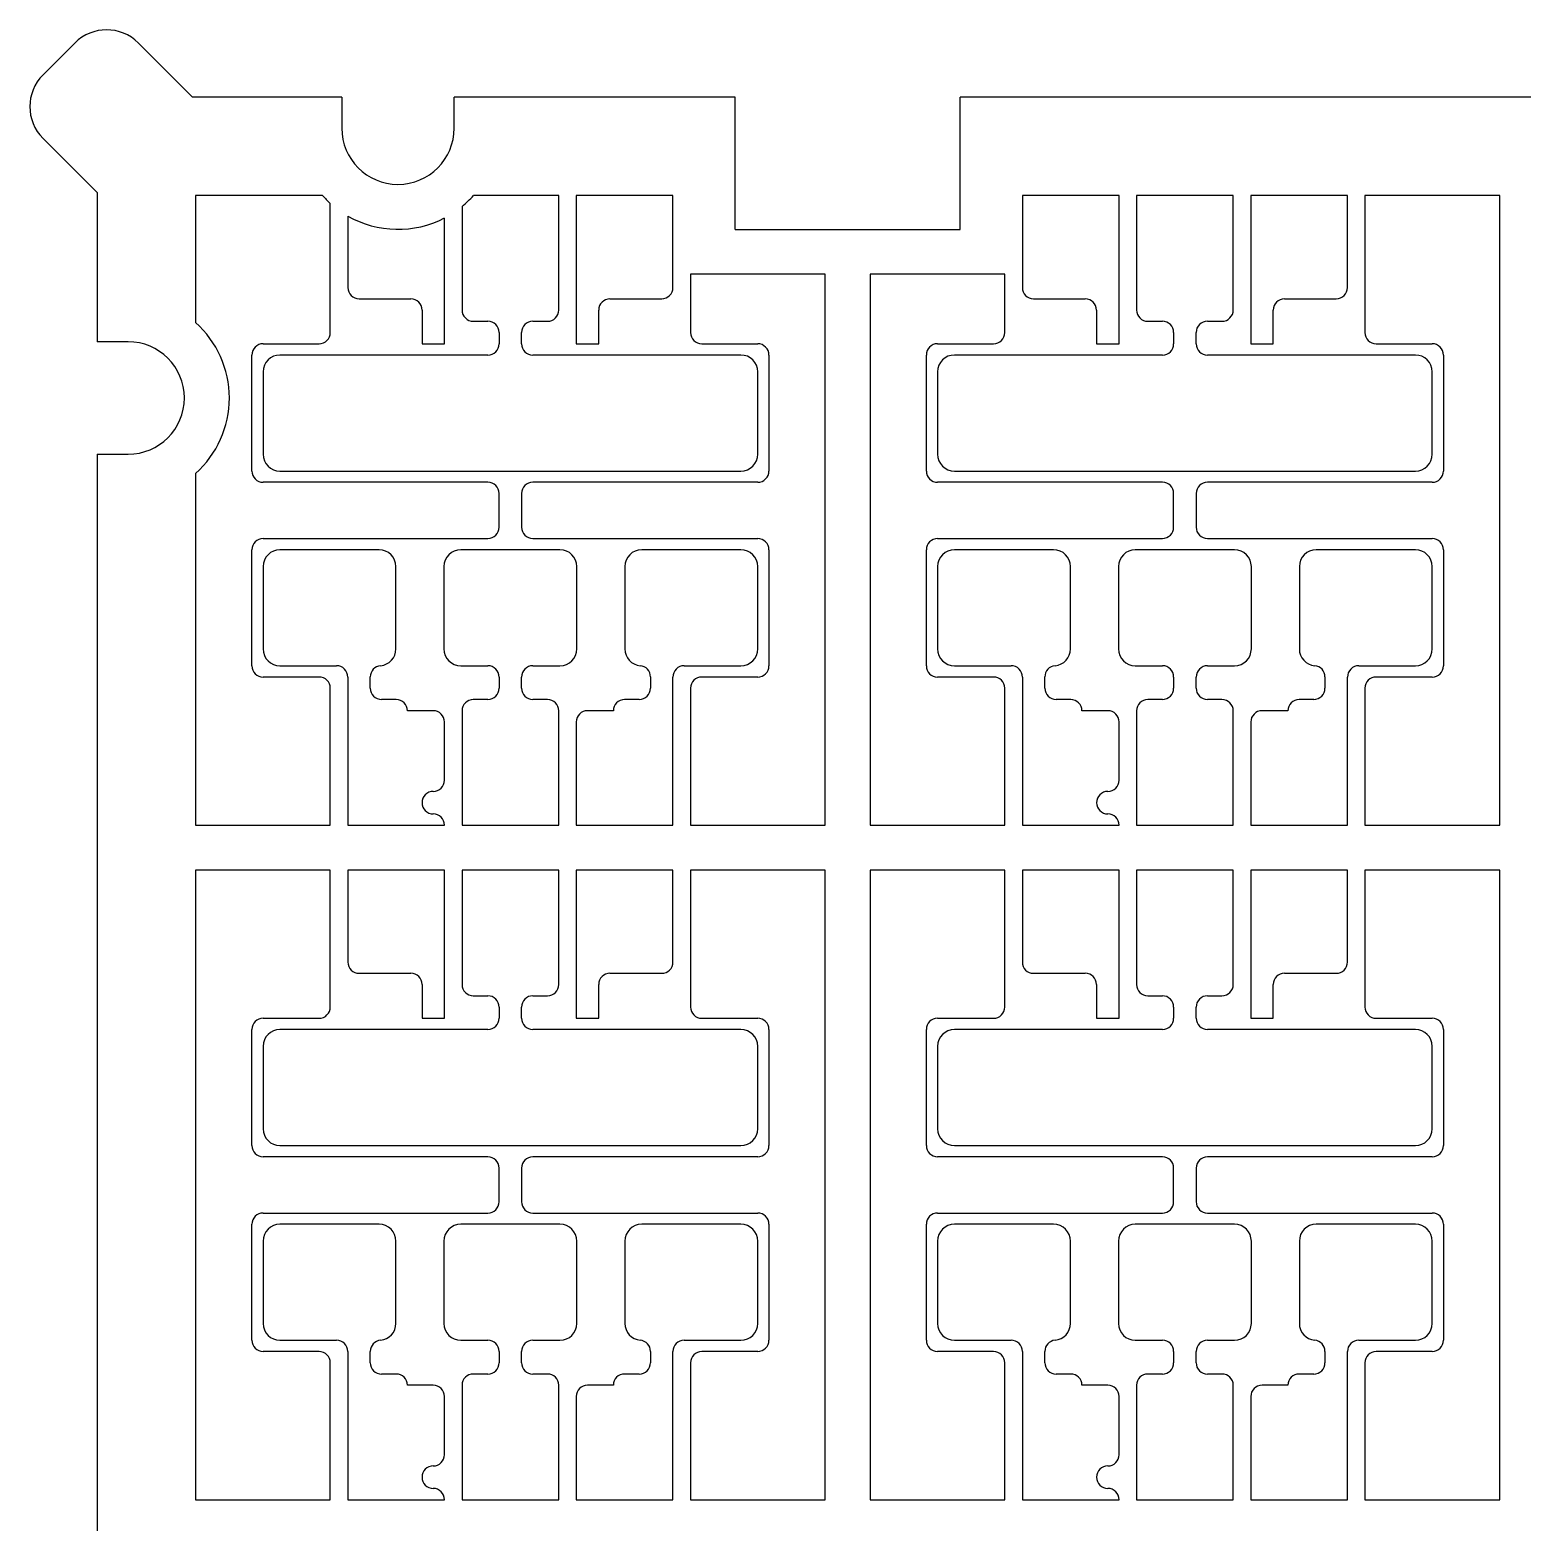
# Model space of a CAD drawing. Header units: millimetres. Extents: x -81 to 81, y -86 to 86.
# Drawn here: x -81.4 to -15, y 15 to 81.4 of the extents above; entities that cross this region are included whole.
import ezdxf

# ---------------------------------------------------------------- set-up
doc = ezdxf.new("R2010")
doc.units = ezdxf.units.MM

msp = doc.modelspace()

# ---------------------------------------------------------------- linework, layer by layer
at = {"color": 7, "linetype": 'Continuous', "lineweight": 25}
for p, q in [((-79.373, 80.787), (-80.787, 79.373)), ((-74.132, 78.375), (-76.544, 80.787)), ((-67.5, 78.375), (-74.132, 78.375)), ((-67.5, 78.375), (-67.5, 77)), ((-62.5, 77), (-62.5, 78.375)), ((-50, 78.375), (-62.5, 78.375)), ((-50, 72.5), (-50, 78.375)), ((-40, 72.5), (-40, 78.375)), ((51, 78.375), (-40, 78.375)), ((-80.787, 76.544), (-78.375, 74.132)), ((-78.375, 74.132), (-78.375, 67.5)), ((-74, 74), (-74, 68.354)), ((-68.354, 74), (-74, 74)), ((-57.85, 74), (-61.646, 74)), ((-57.85, 68.911), (-57.85, 74)), ((-52.77, 74), (-57.07, 74)), ((-57.07, 74), (-57.07, 67.411)), ((-52.77, 69.911), (-52.77, 74)), ((-32.93, 74), (-37.23, 74)), ((-37.23, 74), (-37.23, 69.911)), ((-32.93, 67.411), (-32.93, 74)), ((-27.85, 74), (-32.15, 74)), ((-32.15, 74), (-32.15, 68.911)), ((-27.85, 68.911), (-27.85, 74)), ((-22.77, 74), (-27.07, 74)), ((-27.07, 74), (-27.07, 67.411)), ((-22.77, 69.911), (-22.77, 74)), ((-16, 74), (-21.99, 74)), ((-21.99, 74), (-21.99, 67.911)), ((-16, 46), (-16, 74)), ((-68.01, 67.911), (-68.01, 73.655)), ((-67.23, 73.091), (-67.23, 69.911)), ((-62.15, 73.518), (-62.15, 68.911)), ((-62.93, 67.411), (-62.93, 73.004)), ((-50, 72.5), (-40, 72.5)), ((-46, 70.5), (-51.99, 70.5)), ((-51.99, 70.5), (-51.99, 67.911)), ((-46, 46), (-46, 70.5)), ((-38.01, 70.5), (-44, 70.5)), ((-44, 70.5), (-44, 46)), ((-38.01, 67.911), (-38.01, 70.5)), ((-66.73, 69.411), (-64.43, 69.411)), ((-55.57, 69.411), (-53.27, 69.411)), ((-36.73, 69.411), (-34.43, 69.411)), ((-25.57, 69.411), (-23.27, 69.411)), ((-63.93, 68.911), (-63.93, 67.411)), ((-61.65, 68.411), (-61, 68.411)), ((-59, 68.411), (-58.35, 68.411)), ((-56.07, 67.411), (-56.07, 68.911)), ((-33.93, 68.911), (-33.93, 67.411)), ((-31.65, 68.411), (-31, 68.411)), ((-29, 68.411), (-28.35, 68.411)), ((-26.07, 67.411), (-26.07, 68.911)), ((-60.5, 67.911), (-60.5, 67.411)), ((-59.5, 67.411), (-59.5, 67.911)), ((-30.5, 67.911), (-30.5, 67.411)), ((-29.5, 67.411), (-29.5, 67.911)), ((-77, 67.5), (-78.375, 67.5)), ((-71, 67.411), (-68.51, 67.411)), ((-63.93, 67.411), (-62.93, 67.411)), ((-57.07, 67.411), (-56.07, 67.411)), ((-51.49, 67.411), (-49, 67.411)), ((-41, 67.411), (-38.51, 67.411)), ((-33.93, 67.411), (-32.93, 67.411)), ((-27.07, 67.411), (-26.07, 67.411)), ((-21.49, 67.411), (-19, 67.411)), ((-71.5, 61.75), (-71.5, 66.911)), ((-61, 66.911), (-70.25, 66.911)), ((-49.75, 66.911), (-59, 66.911)), ((-48.5, 66.911), (-48.5, 61.75)), ((-41.5, 61.75), (-41.5, 66.911)), ((-31, 66.911), (-40.25, 66.911)), ((-19.75, 66.911), (-29, 66.911)), ((-18.5, 66.911), (-18.5, 61.75)), ((-71, 66.161), (-71, 62.5)), ((-49, 62.5), (-49, 66.161)), ((-41, 66.161), (-41, 62.5)), ((-19, 62.5), (-19, 66.161)), ((-78.375, 62.5), (-78.375, -40)), ((-78.375, 62.5), (-77, 62.5)), ((-70.25, 61.75), (-49.75, 61.75)), ((-40.25, 61.75), (-19.75, 61.75)), ((-74, 61.646), (-74, 46)), ((-61, 61.25), (-71, 61.25)), ((-49, 61.25), (-59, 61.25)), ((-31, 61.25), (-41, 61.25)), ((-19, 61.25), (-29, 61.25)), ((-60.5, 59.25), (-60.5, 60.75)), ((-59.5, 60.75), (-59.5, 59.25)), ((-30.5, 59.25), (-30.5, 60.75)), ((-29.5, 60.75), (-29.5, 59.25)), ((-71, 58.75), (-61, 58.75)), ((-59, 58.75), (-49, 58.75)), ((-41, 58.75), (-31, 58.75)), ((-29, 58.75), (-19, 58.75)), ((-71.5, 53.089), (-71.5, 58.25)), ((-65.84, 58.25), (-70.25, 58.25)), ((-57.795, 58.25), (-62.205, 58.25)), ((-49.75, 58.25), (-54.16, 58.25)), ((-48.5, 58.25), (-48.5, 53.089)), ((-41.5, 53.089), (-41.5, 58.25)), ((-35.84, 58.25), (-40.25, 58.25)), ((-27.795, 58.25), (-32.205, 58.25)), ((-19.75, 58.25), (-24.16, 58.25)), ((-18.5, 58.25), (-18.5, 53.089)), ((-71, 57.5), (-71, 53.839)), ((-65.09, 53.839), (-65.09, 57.5)), ((-62.955, 57.5), (-62.955, 53.839)), ((-57.045, 53.839), (-57.045, 57.5)), ((-54.91, 57.5), (-54.91, 53.839)), ((-49, 53.839), (-49, 57.5)), ((-41, 57.5), (-41, 53.839)), ((-35.09, 53.839), (-35.09, 57.5)), ((-32.955, 57.5), (-32.955, 53.839)), ((-27.045, 53.839), (-27.045, 57.5)), ((-24.91, 57.5), (-24.91, 53.839)), ((-19, 53.839), (-19, 57.5)), ((-68.51, 52.589), (-71, 52.589)), ((-70.25, 53.089), (-67.73, 53.089)), ((-67.23, 52.589), (-67.23, 46)), ((-66.23, 52.089), (-66.23, 52.594)), ((-62.205, 53.089), (-61, 53.089)), ((-60.5, 52.589), (-60.5, 52.089)), ((-59.5, 52.089), (-59.5, 52.589)), ((-59, 53.089), (-57.795, 53.089)), ((-53.77, 52.594), (-53.77, 52.089)), ((-52.77, 46), (-52.77, 52.589)), ((-52.27, 53.089), (-49.75, 53.089)), ((-49, 52.589), (-51.49, 52.589)), ((-38.51, 52.589), (-41, 52.589)), ((-40.25, 53.089), (-37.73, 53.089)), ((-37.23, 52.589), (-37.23, 46)), ((-36.23, 52.089), (-36.23, 52.594)), ((-32.205, 53.089), (-31, 53.089)), ((-30.5, 52.589), (-30.5, 52.089)), ((-29.5, 52.089), (-29.5, 52.589)), ((-29, 53.089), (-27.795, 53.089)), ((-23.77, 52.594), (-23.77, 52.089)), ((-22.77, 46), (-22.77, 52.589)), ((-22.27, 53.089), (-19.75, 53.089)), ((-19, 52.589), (-21.49, 52.589)), ((-68.01, 46), (-68.01, 52.089)), ((-51.99, 52.089), (-51.99, 46)), ((-38.01, 46), (-38.01, 52.089)), ((-21.99, 52.089), (-21.99, 46)), ((-65.08, 51.589), (-65.73, 51.589)), ((-61, 51.589), (-61.65, 51.589)), ((-58.35, 51.589), (-59, 51.589)), ((-54.27, 51.589), (-54.92, 51.589)), ((-35.08, 51.589), (-35.73, 51.589)), ((-31, 51.589), (-31.65, 51.589)), ((-28.35, 51.589), (-29, 51.589)), ((-24.27, 51.589), (-24.92, 51.589)), ((-63.43, 51.089), (-64.58, 51.089)), ((-62.93, 48), (-62.93, 50.589)), ((-62.15, 51.089), (-62.15, 46)), ((-57.85, 46), (-57.85, 51.089)), ((-57.07, 50.589), (-57.07, 46)), ((-55.42, 51.089), (-56.57, 51.089)), ((-33.43, 51.089), (-34.58, 51.089)), ((-32.93, 48), (-32.93, 50.589)), ((-32.15, 51.089), (-32.15, 46)), ((-27.85, 46), (-27.85, 51.089)), ((-27.07, 50.589), (-27.07, 46)), ((-25.42, 51.089), (-26.57, 51.089)), ((-74, 46), (-68.01, 46)), ((-67.23, 46), (-62.93, 46)), ((-62.15, 46), (-57.85, 46)), ((-57.07, 46), (-52.77, 46)), ((-51.99, 46), (-46, 46)), ((-44, 46), (-38.01, 46)), ((-37.23, 46), (-32.93, 46)), ((-32.15, 46), (-27.85, 46)), ((-27.07, 46), (-22.77, 46)), ((-21.99, 46), (-16, 46)), ((-74, 44), (-74, 16)), ((-68.01, 44), (-74, 44)), ((-68.01, 37.911), (-68.01, 44)), ((-62.93, 44), (-67.23, 44)), ((-67.23, 44), (-67.23, 39.911)), ((-62.93, 37.411), (-62.93, 44)), ((-57.85, 44), (-62.15, 44)), ((-62.15, 44), (-62.15, 38.911)), ((-57.85, 38.911), (-57.85, 44)), ((-52.77, 44), (-57.07, 44)), ((-57.07, 44), (-57.07, 37.411)), ((-52.77, 39.911), (-52.77, 44)), ((-46, 44), (-51.99, 44)), ((-51.99, 44), (-51.99, 37.911)), ((-46, 16), (-46, 44)), ((-38.01, 44), (-44, 44)), ((-44, 44), (-44, 16)), ((-38.01, 37.911), (-38.01, 44)), ((-32.93, 44), (-37.23, 44)), ((-37.23, 44), (-37.23, 39.911)), ((-32.93, 37.411), (-32.93, 44)), ((-27.85, 44), (-32.15, 44)), ((-32.15, 44), (-32.15, 38.911)), ((-27.85, 38.911), (-27.85, 44)), ((-22.77, 44), (-27.07, 44)), ((-27.07, 44), (-27.07, 37.411)), ((-22.77, 39.911), (-22.77, 44)), ((-16, 44), (-21.99, 44)), ((-21.99, 44), (-21.99, 37.911)), ((-16, 16), (-16, 44)), ((-66.73, 39.411), (-64.43, 39.411)), ((-55.57, 39.411), (-53.27, 39.411)), ((-36.73, 39.411), (-34.43, 39.411)), ((-25.57, 39.411), (-23.27, 39.411)), ((-63.93, 38.911), (-63.93, 37.411)), ((-56.07, 37.411), (-56.07, 38.911)), ((-33.93, 38.911), (-33.93, 37.411)), ((-26.07, 37.411), (-26.07, 38.911)), ((-61.65, 38.411), (-61, 38.411)), ((-60.5, 37.911), (-60.5, 37.411)), ((-59.5, 37.411), (-59.5, 37.911)), ((-59, 38.411), (-58.35, 38.411)), ((-31.65, 38.411), (-31, 38.411)), ((-30.5, 37.911), (-30.5, 37.411)), ((-29.5, 37.411), (-29.5, 37.911)), ((-29, 38.411), (-28.35, 38.411)), ((-71, 37.411), (-68.51, 37.411)), ((-63.93, 37.411), (-62.93, 37.411)), ((-57.07, 37.411), (-56.07, 37.411)), ((-51.49, 37.411), (-49, 37.411)), ((-41, 37.411), (-38.51, 37.411)), ((-33.93, 37.411), (-32.93, 37.411)), ((-27.07, 37.411), (-26.07, 37.411)), ((-21.49, 37.411), (-19, 37.411)), ((-71.5, 31.75), (-71.5, 36.911)), ((-61, 36.911), (-70.25, 36.911)), ((-49.75, 36.911), (-59, 36.911)), ((-48.5, 36.911), (-48.5, 31.75)), ((-41.5, 31.75), (-41.5, 36.911)), ((-31, 36.911), (-40.25, 36.911)), ((-19.75, 36.911), (-29, 36.911)), ((-18.5, 36.911), (-18.5, 31.75)), ((-71, 36.161), (-71, 32.5)), ((-49, 32.5), (-49, 36.161)), ((-41, 36.161), (-41, 32.5)), ((-19, 32.5), (-19, 36.161)), ((-61, 31.25), (-71, 31.25)), ((-70.25, 31.75), (-49.75, 31.75)), ((-49, 31.25), (-59, 31.25)), ((-31, 31.25), (-41, 31.25)), ((-40.25, 31.75), (-19.75, 31.75)), ((-19, 31.25), (-29, 31.25)), ((-60.5, 29.25), (-60.5, 30.75)), ((-59.5, 30.75), (-59.5, 29.25)), ((-30.5, 29.25), (-30.5, 30.75)), ((-29.5, 30.75), (-29.5, 29.25)), ((-71, 28.75), (-61, 28.75)), ((-59, 28.75), (-49, 28.75)), ((-41, 28.75), (-31, 28.75)), ((-29, 28.75), (-19, 28.75)), ((-71.5, 23.089), (-71.5, 28.25)), ((-65.84, 28.25), (-70.25, 28.25)), ((-57.795, 28.25), (-62.205, 28.25)), ((-49.75, 28.25), (-54.16, 28.25)), ((-48.5, 28.25), (-48.5, 23.089)), ((-41.5, 23.089), (-41.5, 28.25)), ((-35.84, 28.25), (-40.25, 28.25)), ((-27.795, 28.25), (-32.205, 28.25)), ((-19.75, 28.25), (-24.16, 28.25)), ((-18.5, 28.25), (-18.5, 23.089)), ((-71, 27.5), (-71, 23.839)), ((-65.09, 23.839), (-65.09, 27.5)), ((-62.955, 27.5), (-62.955, 23.839)), ((-57.045, 23.839), (-57.045, 27.5)), ((-54.91, 27.5), (-54.91, 23.839)), ((-49, 23.839), (-49, 27.5)), ((-41, 27.5), (-41, 23.839)), ((-35.09, 23.839), (-35.09, 27.5)), ((-32.955, 27.5), (-32.955, 23.839)), ((-27.045, 23.839), (-27.045, 27.5)), ((-24.91, 27.5), (-24.91, 23.839)), ((-19, 23.839), (-19, 27.5)), ((-68.51, 22.589), (-71, 22.589)), ((-70.25, 23.089), (-67.73, 23.089)), ((-67.23, 22.589), (-67.23, 16)), ((-66.23, 22.089), (-66.23, 22.594)), ((-62.205, 23.089), (-61, 23.089)), ((-60.5, 22.589), (-60.5, 22.089)), ((-59.5, 22.089), (-59.5, 22.589)), ((-59, 23.089), (-57.795, 23.089)), ((-53.77, 22.594), (-53.77, 22.089)), ((-52.77, 16), (-52.77, 22.589)), ((-52.27, 23.089), (-49.75, 23.089)), ((-49, 22.589), (-51.49, 22.589)), ((-38.51, 22.589), (-41, 22.589)), ((-40.25, 23.089), (-37.73, 23.089)), ((-37.23, 22.589), (-37.23, 16)), ((-36.23, 22.089), (-36.23, 22.594)), ((-32.205, 23.089), (-31, 23.089)), ((-30.5, 22.589), (-30.5, 22.089)), ((-29.5, 22.089), (-29.5, 22.589)), ((-29, 23.089), (-27.795, 23.089)), ((-23.77, 22.594), (-23.77, 22.089)), ((-22.77, 16), (-22.77, 22.589)), ((-22.27, 23.089), (-19.75, 23.089)), ((-19, 22.589), (-21.49, 22.589)), ((-68.01, 16), (-68.01, 22.089)), ((-51.99, 22.089), (-51.99, 16)), ((-38.01, 16), (-38.01, 22.089)), ((-21.99, 22.089), (-21.99, 16)), ((-65.08, 21.589), (-65.73, 21.589)), ((-61, 21.589), (-61.65, 21.589)), ((-58.35, 21.589), (-59, 21.589)), ((-54.27, 21.589), (-54.92, 21.589)), ((-35.08, 21.589), (-35.73, 21.589)), ((-31, 21.589), (-31.65, 21.589)), ((-28.35, 21.589), (-29, 21.589)), ((-24.27, 21.589), (-24.92, 21.589)), ((-63.43, 21.089), (-64.58, 21.089)), ((-62.93, 18), (-62.93, 20.589)), ((-62.15, 21.089), (-62.15, 16)), ((-57.85, 16), (-57.85, 21.089)), ((-57.07, 20.589), (-57.07, 16)), ((-55.42, 21.089), (-56.57, 21.089)), ((-33.43, 21.089), (-34.58, 21.089)), ((-32.93, 18), (-32.93, 20.589)), ((-32.15, 21.089), (-32.15, 16)), ((-27.85, 16), (-27.85, 21.089)), ((-27.07, 20.589), (-27.07, 16)), ((-25.42, 21.089), (-26.57, 21.089)), ((-74, 16), (-68.01, 16)), ((-67.23, 16), (-62.93, 16)), ((-62.15, 16), (-57.85, 16)), ((-57.07, 16), (-52.77, 16)), ((-51.99, 16), (-46, 16)), ((-44, 16), (-38.01, 16)), ((-37.23, 16), (-32.93, 16)), ((-32.15, 16), (-27.85, 16)), ((-27.07, 16), (-22.77, 16)), ((-21.99, 16), (-16, 16))]:
    msp.add_line(p, q, dxfattribs=at)
for centre, radius, start, end in [((-77.959, 79.373), 2, 45, 135), ((-79.373, 77.959), 2, 135, 225), ((-65, 77), 2.5, 180, 0), ((-65, 77), 4.5, 221.81031, 228.01863), ((-65, 77), 4.5, 309.29648, 318.18969), ((-65, 77), 4.5, 240.2936, 297.38713), ((-66.73, 69.911), 0.5, 180.00005, 270), ((-53.27, 69.911), 0.5, 270, 359.99995), ((-36.73, 69.911), 0.5, 180.00005, 270), ((-23.27, 69.911), 0.5, 270, 359.99995), ((-64.43, 68.911), 0.5, 0, 90), ((-55.57, 68.911), 0.5, 90, 180), ((-34.43, 68.911), 0.5, 0, 90), ((-25.57, 68.911), 0.5, 90, 180), ((-61.65, 68.911), 0.5, 180, 270), ((-61, 67.911), 0.5, 360, 90.00008), ((-59, 67.911), 0.5, 89.99992, 180), ((-58.35, 68.911), 0.5, 269.99996, 359.99993), ((-31.65, 68.911), 0.5, 180, 270), ((-31, 67.911), 0.5, 0, 90.00008), ((-29, 67.911), 0.5, 89.99992, 180), ((-28.35, 68.911), 0.5, 269.99996, 359.99993), ((-77, 65), 4.5, 311.81031, 48.18969), ((-68.51, 67.911), 0.5, 270, 0), ((-51.49, 67.911), 0.5, 180, 270), ((-38.51, 67.911), 0.5, 270, 0), ((-21.49, 67.911), 0.5, 180, 270), ((-77, 65), 2.5, 270, 90), ((-71, 66.911), 0.5, 90, 179.99972), ((-61, 67.411), 0.5, 270, 0), ((-59, 67.411), 0.5, 180, 270), ((-49, 66.911), 0.5, 0.00028, 90), ((-41, 66.911), 0.5, 90, 179.99972), ((-31, 67.411), 0.5, 270, 0), ((-29, 67.411), 0.5, 180, 270), ((-19, 66.911), 0.5, 0.00028, 90), ((-70.25, 66.161), 0.75, 90, 180), ((-49.75, 66.161), 0.75, 0, 90), ((-40.25, 66.161), 0.75, 90, 180), ((-19.75, 66.161), 0.75, 0, 90), ((-70.25, 62.5), 0.75, 180, 270), ((-49.75, 62.5), 0.75, 270, 0), ((-40.25, 62.5), 0.75, 180, 270), ((-19.75, 62.5), 0.75, 270, 0), ((-71, 61.75), 0.5, 179.99972, 270), ((-49, 61.75), 0.5, 270, 0.00028), ((-41, 61.75), 0.5, 179.99972, 270), ((-19, 61.75), 0.5, 270, 0.00028), ((-61, 60.75), 0.5, 0.00003, 90), ((-59, 60.75), 0.5, 90, 179.99997), ((-31, 60.75), 0.5, 0.00003, 90), ((-29, 60.75), 0.5, 90, 179.99997), ((-61, 59.25), 0.5, 270, 0.00003), ((-59, 59.25), 0.5, 179.99997, 270), ((-31, 59.25), 0.5, 270, 0.00003), ((-29, 59.25), 0.5, 179.99997, 270), ((-71, 58.25), 0.5, 90, 180.00037), ((-49, 58.25), 0.5, 359.99963, 90), ((-41, 58.25), 0.5, 90, 180.00037), ((-19, 58.25), 0.5, 359.99963, 90), ((-70.25, 57.5), 0.75, 90, 180), ((-65.84, 57.5), 0.75, 0, 90), ((-62.205, 57.5), 0.75, 90, 180), ((-57.795, 57.5), 0.75, 0, 90), ((-54.16, 57.5), 0.75, 90, 180), ((-49.75, 57.5), 0.75, 0, 90), ((-40.25, 57.5), 0.75, 90, 180), ((-35.84, 57.5), 0.75, 0, 90), ((-32.205, 57.5), 0.75, 90, 180), ((-27.795, 57.5), 0.75, 0, 90), ((-24.16, 57.5), 0.75, 90, 180), ((-19.75, 57.5), 0.75, 0, 90), ((-70.25, 53.839), 0.75, 180, 270), ((-65.84, 53.839), 0.75, 275.07028, 0), ((-62.205, 53.839), 0.75, 180, 270), ((-57.795, 53.839), 0.75, 270, 0), ((-54.16, 53.839), 0.75, 180, 264.92972), ((-49.75, 53.839), 0.75, 270, 0), ((-40.25, 53.839), 0.75, 180, 270), ((-35.84, 53.839), 0.75, 275.07028, 0), ((-32.205, 53.839), 0.75, 180, 270), ((-27.795, 53.839), 0.75, 270, 0), ((-24.16, 53.839), 0.75, 180, 264.92972), ((-19.75, 53.839), 0.75, 270, 0), ((-71, 53.089), 0.5, 180.00037, 270), ((-68.51, 52.089), 0.5, 0, 90), ((-67.73, 52.589), 0.5, 359.99997, 90), ((-65.73, 52.594), 0.5, 95.07028, 180), ((-61, 52.589), 0.5, 0, 90), ((-59, 52.589), 0.5, 90, 180), ((-54.27, 52.594), 0.5, 0, 84.92972), ((-52.27, 52.589), 0.5, 90, 180.00003), ((-51.49, 52.089), 0.5, 90, 180), ((-49, 53.089), 0.5, 270, 359.99963), ((-41, 53.089), 0.5, 180.00037, 270), ((-38.51, 52.089), 0.5, 360, 90), ((-37.73, 52.589), 0.5, 359.99997, 90), ((-35.73, 52.594), 0.5, 95.07028, 180), ((-31, 52.589), 0.5, 0, 90), ((-29, 52.589), 0.5, 90, 180), ((-24.27, 52.594), 0.5, 0, 84.92972), ((-22.27, 52.589), 0.5, 90, 180.00003), ((-21.49, 52.089), 0.5, 90, 180), ((-19, 53.089), 0.5, 270, 359.99963), ((-65.73, 52.089), 0.5, 180, 270.00008), ((-61, 52.089), 0.5, 269.99992, 0), ((-59, 52.089), 0.5, 180, 270.00008), ((-54.27, 52.089), 0.5, 269.99992, 0), ((-35.73, 52.089), 0.5, 180, 270.00008), ((-31, 52.089), 0.5, 269.99992, 0), ((-29, 52.089), 0.5, 180, 270.00008), ((-24.27, 52.089), 0.5, 269.99992, 0), ((-65.08, 51.089), 0.5, 360, 90), ((-61.65, 51.089), 0.5, 90, 180), ((-58.35, 51.089), 0.5, 0.00007, 90.00004), ((-54.92, 51.089), 0.5, 90, 180), ((-35.08, 51.089), 0.5, 360, 90), ((-31.65, 51.089), 0.5, 90, 180), ((-28.35, 51.089), 0.5, 0.00007, 90.00004), ((-24.92, 51.089), 0.5, 90, 180), ((-63.43, 50.589), 0.5, 0, 90), ((-56.57, 50.589), 0.5, 90, 180), ((-33.43, 50.589), 0.5, 360, 90), ((-26.57, 50.589), 0.5, 90, 180), ((-63.43, 48), 0.5, 270, 0), ((-33.43, 48), 0.5, 270, 0), ((-63.43, 47), 0.5, 90, 270), ((-33.43, 47), 0.5, 90, 270), ((-63.43, 46), 0.5, 0.00003, 90), ((-33.43, 46), 0.5, 0.00003, 90), ((-66.73, 39.911), 0.5, 180.00005, 270), ((-53.27, 39.911), 0.5, 270, 359.99995), ((-36.73, 39.911), 0.5, 180.00005, 270), ((-23.27, 39.911), 0.5, 270, 359.99995), ((-64.43, 38.911), 0.5, 0, 90), ((-55.57, 38.911), 0.5, 90, 180), ((-34.43, 38.911), 0.5, 0, 90), ((-25.57, 38.911), 0.5, 90, 180), ((-61.65, 38.911), 0.5, 180, 270), ((-58.35, 38.911), 0.5, 269.99996, 359.99993), ((-31.65, 38.911), 0.5, 180, 270), ((-28.35, 38.911), 0.5, 269.99996, 359.99993), ((-68.51, 37.911), 0.5, 270, 0), ((-61, 37.911), 0.5, 0, 90.00008), ((-59, 37.911), 0.5, 89.99992, 180), ((-51.49, 37.911), 0.5, 180, 270), ((-38.51, 37.911), 0.5, 270, 0), ((-31, 37.911), 0.5, 360, 90.00008), ((-29, 37.911), 0.5, 89.99992, 180), ((-21.49, 37.911), 0.5, 180, 270), ((-71, 36.911), 0.5, 90, 179.99972), ((-61, 37.411), 0.5, 270, 0), ((-59, 37.411), 0.5, 180, 270), ((-49, 36.911), 0.5, 0.00028, 90), ((-41, 36.911), 0.5, 90, 179.99972), ((-31, 37.411), 0.5, 270, 0), ((-29, 37.411), 0.5, 180, 270), ((-19, 36.911), 0.5, 0.00028, 90), ((-70.25, 36.161), 0.75, 90, 180), ((-49.75, 36.161), 0.75, 0, 90), ((-40.25, 36.161), 0.75, 90, 180), ((-19.75, 36.161), 0.75, 0, 90), ((-70.25, 32.5), 0.75, 180, 270), ((-49.75, 32.5), 0.75, 270, 0), ((-40.25, 32.5), 0.75, 180, 270), ((-19.75, 32.5), 0.75, 270, 0), ((-71, 31.75), 0.5, 179.99972, 270), ((-61, 30.75), 0.5, 0.00003, 90), ((-59, 30.75), 0.5, 90, 179.99997), ((-49, 31.75), 0.5, 270, 0.00028), ((-41, 31.75), 0.5, 179.99972, 270), ((-31, 30.75), 0.5, 0.00003, 90), ((-29, 30.75), 0.5, 90, 179.99997), ((-19, 31.75), 0.5, 270, 0.00028), ((-61, 29.25), 0.5, 270, 0.00003), ((-59, 29.25), 0.5, 179.99997, 270), ((-31, 29.25), 0.5, 270, 0.00003), ((-29, 29.25), 0.5, 179.99997, 270), ((-71, 28.25), 0.5, 90, 180.00037), ((-49, 28.25), 0.5, 359.99963, 90), ((-41, 28.25), 0.5, 90, 180.00037), ((-19, 28.25), 0.5, 359.99963, 90), ((-70.25, 27.5), 0.75, 90, 180), ((-65.84, 27.5), 0.75, 0, 90), ((-62.205, 27.5), 0.75, 90, 180), ((-57.795, 27.5), 0.75, 0, 90), ((-54.16, 27.5), 0.75, 90, 180), ((-49.75, 27.5), 0.75, 0, 90), ((-40.25, 27.5), 0.75, 90, 180), ((-35.84, 27.5), 0.75, 0, 90), ((-32.205, 27.5), 0.75, 90, 180), ((-27.795, 27.5), 0.75, 0, 90), ((-24.16, 27.5), 0.75, 90, 180), ((-19.75, 27.5), 0.75, 0, 90), ((-70.25, 23.839), 0.75, 180, 270), ((-65.84, 23.839), 0.75, 275.07028, 0), ((-62.205, 23.839), 0.75, 180, 270), ((-57.795, 23.839), 0.75, 270, 0), ((-54.16, 23.839), 0.75, 180, 264.92972), ((-49.75, 23.839), 0.75, 270, 0), ((-40.25, 23.839), 0.75, 180, 270), ((-35.84, 23.839), 0.75, 275.07028, 0), ((-32.205, 23.839), 0.75, 180, 270), ((-27.795, 23.839), 0.75, 270, 0), ((-24.16, 23.839), 0.75, 180, 264.92972), ((-19.75, 23.839), 0.75, 270, 0), ((-71, 23.089), 0.5, 180.00037, 270), ((-68.51, 22.089), 0.5, 0, 90), ((-67.73, 22.589), 0.5, 359.99997, 90), ((-65.73, 22.594), 0.5, 95.07028, 180), ((-61, 22.589), 0.5, 0, 90), ((-59, 22.589), 0.5, 90, 180), ((-54.27, 22.594), 0.5, 0, 84.92972), ((-52.27, 22.589), 0.5, 90, 180.00003), ((-51.49, 22.089), 0.5, 90, 180), ((-49, 23.089), 0.5, 270, 359.99963), ((-41, 23.089), 0.5, 180.00037, 270), ((-38.51, 22.089), 0.5, 360, 90), ((-37.73, 22.589), 0.5, 359.99997, 90), ((-35.73, 22.594), 0.5, 95.07028, 180), ((-31, 22.589), 0.5, 0, 90), ((-29, 22.589), 0.5, 90, 180), ((-24.27, 22.594), 0.5, 0, 84.92972), ((-22.27, 22.589), 0.5, 90, 180.00003), ((-21.49, 22.089), 0.5, 90, 180), ((-19, 23.089), 0.5, 270, 359.99963), ((-65.73, 22.089), 0.5, 180, 270.00008), ((-61, 22.089), 0.5, 269.99992, 0), ((-59, 22.089), 0.5, 180, 270.00008), ((-54.27, 22.089), 0.5, 269.99992, 0), ((-35.73, 22.089), 0.5, 180, 270.00008), ((-31, 22.089), 0.5, 269.99992, 0), ((-29, 22.089), 0.5, 180, 270.00008), ((-24.27, 22.089), 0.5, 269.99992, 0), ((-65.08, 21.089), 0.5, 360, 90), ((-61.65, 21.089), 0.5, 90, 180), ((-58.35, 21.089), 0.5, 0.00007, 90.00004), ((-54.92, 21.089), 0.5, 90, 180), ((-35.08, 21.089), 0.5, 360, 90), ((-31.65, 21.089), 0.5, 90, 180), ((-28.35, 21.089), 0.5, 0.00007, 90.00004), ((-24.92, 21.089), 0.5, 90, 180), ((-63.43, 20.589), 0.5, 0, 90), ((-56.57, 20.589), 0.5, 90, 180), ((-33.43, 20.589), 0.5, 360, 90), ((-26.57, 20.589), 0.5, 90, 180), ((-63.43, 18), 0.5, 270, 0), ((-33.43, 18), 0.5, 270, 0), ((-63.43, 17), 0.5, 90, 270), ((-33.43, 17), 0.5, 90, 270), ((-63.43, 16), 0.5, 0.00003, 90), ((-33.43, 16), 0.5, 0.00003, 90)]:
    msp.add_arc(centre, radius, start, end, dxfattribs=at)

doc.saveas('drawing.dxf')
